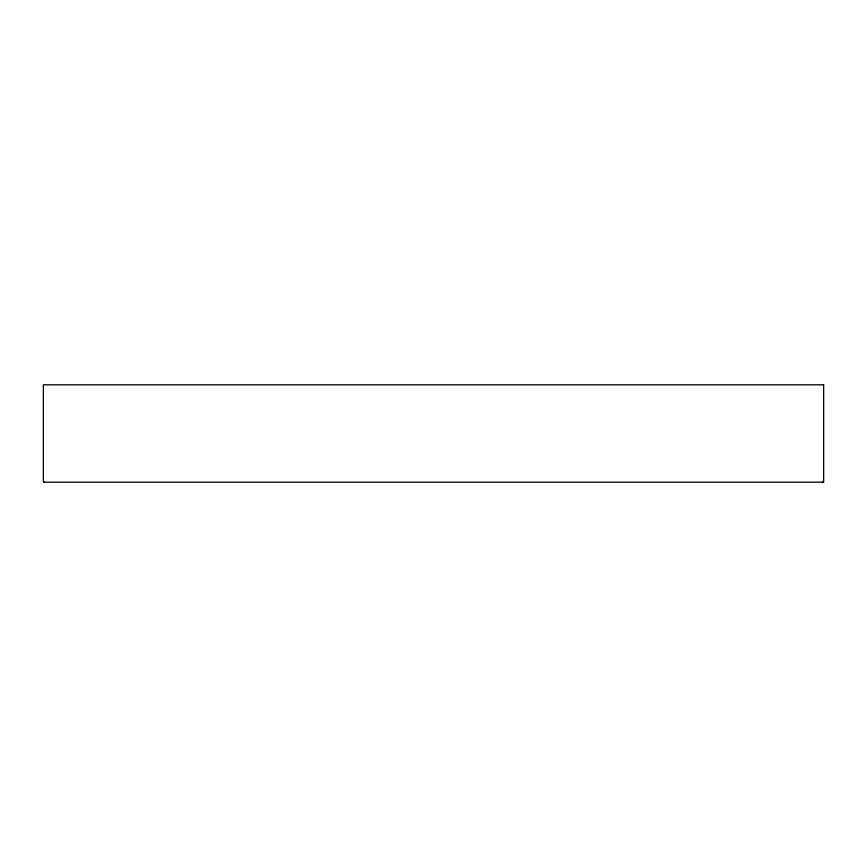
<?xml version="1.0" encoding="UTF-8"?>
<svg xmlns="http://www.w3.org/2000/svg" width="867" height="867" viewBox="0 0 867 867"><rect width="100%" height="100%" fill="white"/><g stroke="black" fill="none" stroke-linecap="round" stroke-linejoin="round"><path stroke-width="1.3" d="M823 481.543L823 482.193M44 481.543L44 482.193M823.65 384.807L43.35 384.807L43.35 482.193L823.65 482.193L823.65 384.807"/></g></svg>
